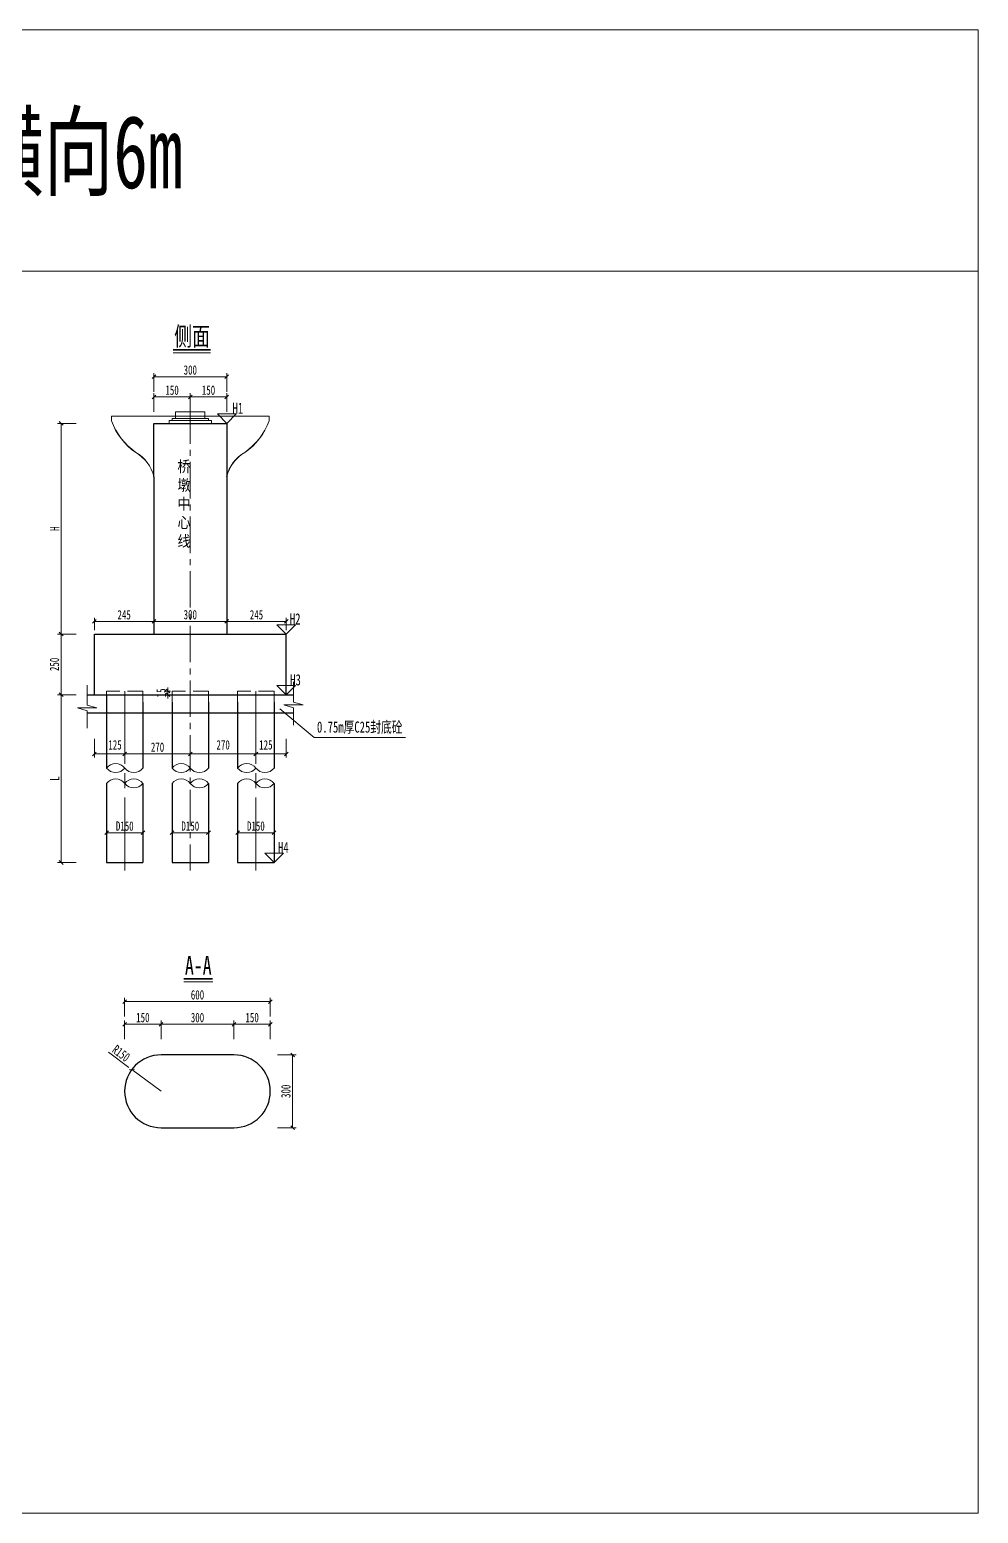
# Model space of a CAD drawing. Header units: millimetres. Extents: x 127264 to 134964, y -3921 to 2190.
# Drawn here: x 131057 to 134964, y -3921 to 2190 of the extents above; entities that cross this region are included whole.
import ezdxf
from ezdxf.enums import TextEntityAlignment as Align

# ---------------------------------------------------------------- set-up
doc = ezdxf.new("R2010")
doc.units = ezdxf.units.MM
doc.header["$LTSCALE"] = 2
doc.linetypes.add('CENTER2', pattern=[1.125, 0.75, -0.125, 0.125, -0.125])
doc.linetypes.add('DASHED', pattern=[19.05, 12.7, -6.35])
doc.layers.get('0').update_dxf_attribs({"lineweight": 15})
doc.layers.get('DEFPOINTS').update_dxf_attribs({"color": 8, "lineweight": 15})
for name, color, linetype, lineweight in [('Dim', 4, 'Continuous', 15), ('中心线', 4, 'CENTER2', 15), ('文字', 7, 'Continuous', 15), ('标注线及字体', 2, 'Continuous', 15), ('桥 构造粗实', 1, 'Continuous', 30), ('短虚线', 3, 'DASHED', 15), ('粗线', 3, 'Continuous', 25)]:
    doc.layers.add(name, color=color, linetype=linetype, lineweight=lineweight)
doc.styles.add('111', font='仿宋_GB2312.TTF', dxfattribs={"width": 0.7})
doc.styles.add('BM_Dim', font='仿宋_GB2312.TTF', dxfattribs={"width": 0.85})
doc.dimstyles.new('200', dxfattribs={"dimscale": 0, "dimtxt": 2.5, "dimasz": 1, "dimexe": 1, "dimexo": 1, "dimgap": 0.6, "dimtad": 1, "dimdec": 0, "dimdsep": 46, "dimtxsty": '111', "dimblk": 'OBLIQUE', "dimcen": 0, "dimclrd": 4, "dimclre": 4, "dimclrt": 4, "dimadec": 1, "dimazin": 2, "dimtfac": 1, "dimtdec": 0, "dimtix": 1, "dimtmove": 2, "dimatfit": 3, "dimfxl": 4, "dimfxlon": 1, "dimtolj": 1, "dimlwd": -1, "dimlwe": -1, "dimarcsym": 0})

# ---------------------------------------------------------------- blocks, each defined once
blk = doc.blocks.new('_Oblique')
at = {"color": 0, "linetype": 'ByBlock', "lineweight": -2}
blk.add_line((-0.5, -0.5), (0.5, 0.5), dxfattribs=at)
blk = doc.blocks.new('*D20')
at = {"color": 4}
for p, q in [((131248.3, -299.1), (131171.4, -299.1)), ((131186.8, -549.1), (131186.8, -299.1)), ((131248.3, -549.1), (131171.4, -549.1))]:
    blk.add_line(p, q, dxfattribs=at)
at = {"layer": 'DEFPOINTS', "color": 0}
for p in [(131186.8, -299.1), (131440.5, -299.1), (131455.5, -549.1)]:
    blk.add_point(p, dxfattribs=at)
at = {"color": 4, "xscale": 15.38461538461539, "yscale": 15.38461538461539, "zscale": 15.38461538461539}
for p, rotation in [((131186.8, -299.1), 90), ((131186.8, -549.1), 270)]:
    blk.add_blockref('_Oblique', p, dxfattribs=dict(at, rotation=rotation))
at = {"color": 4, "insert": (131159.2, -424.1), "char_height": 38.46, "attachment_point": 5, "rotation": 90, "style": '111'}
blk.add_mtext('\\A1;250', dxfattribs=at)
blk = doc.blocks.new('*D21')
at = {"color": 4}
for p, q in [((131248.3, -549.1), (131171.4, -549.1)), ((131186.8, -549.1), (131186.8, -1240)), ((131248.3, -1240), (131171.4, -1240))]:
    blk.add_line(p, q, dxfattribs=at)
at = {"layer": 'DEFPOINTS', "color": 0}
for p in [(131455.5, -549.1), (131186.8, -1240), (131470, -1240)]:
    blk.add_point(p, dxfattribs=at)
at = {"color": 4, "xscale": 15.38461538461539, "yscale": 15.38461538461539, "zscale": 15.38461538461539}
for p, rotation in [((131186.8, -549.1), 90), ((131186.8, -1240), 270)]:
    blk.add_blockref('_Oblique', p, dxfattribs=dict(at, rotation=rotation))
at = {"color": 4, "insert": (131160.1, -894.6), "char_height": 38.46, "attachment_point": 5, "rotation": 90, "style": '111'}
blk.add_mtext('\\A1;L', dxfattribs=at)
blk = doc.blocks.new('*D22')
at = {"color": 4}
for p, q in [((131248.3, 568.7), (131171.4, 568.7)), ((131186.8, 568.7), (131186.8, -299.1)), ((131248.3, -299.1), (131171.4, -299.1))]:
    blk.add_line(p, q, dxfattribs=at)
at = {"layer": 'DEFPOINTS', "color": 0}
for p in [(131745.5, 568.7), (131186.8, -299.1), (131440.5, -299.1)]:
    blk.add_point(p, dxfattribs=at)
at = {"color": 4, "xscale": 15.38461538461539, "yscale": 15.38461538461539, "zscale": 15.38461538461539}
for p, rotation in [((131186.8, 568.7), 90), ((131186.8, -299.1), 270)]:
    blk.add_blockref('_Oblique', p, dxfattribs=dict(at, rotation=rotation))
at = {"color": 4, "insert": (131160.2, 134.8), "char_height": 38.46, "attachment_point": 5, "rotation": 90, "style": '111'}
blk.add_mtext('\\A1;H', dxfattribs=at)
blk = doc.blocks.new('*D23')
at = {"color": 4}
for p, q in [((131988.6, -731.2), (131988.6, -808.1)), ((132113.6, -731.2), (132113.6, -808.1)), ((131988.6, -792.8), (132113.6, -792.8))]:
    blk.add_line(p, q, dxfattribs=at)
at = {"layer": 'DEFPOINTS', "color": 0}
for p in [(132113.6, -493.4), (131988.6, -675), (132113.6, -792.8)]:
    blk.add_point(p, dxfattribs=at)
at = {"color": 4, "xscale": 15.38461538461539, "yscale": 15.38461538461539, "zscale": 15.38461538461539, "rotation": 180}
blk.add_blockref('_Oblique', (131988.6, -792.8), dxfattribs=at)
at = {"color": 4, "xscale": 15.38461538461539, "yscale": 15.38461538461539, "zscale": 15.38461538461539}
blk.add_blockref('_Oblique', (132113.6, -792.8), dxfattribs=at)
at = {"color": 4, "insert": (132029.8, -755.8), "char_height": 38.46, "attachment_point": 5, "style": '111'}
blk.add_mtext('\\A1;125', dxfattribs=at)
blk = doc.blocks.new('*D24')
at = {"color": 4}
for p, q in [((131718.6, -731.2), (131718.6, -808.1)), ((131988.6, -731.2), (131988.6, -808.1)), ((131988.6, -792.8), (131718.6, -792.8))]:
    blk.add_line(p, q, dxfattribs=at)
at = {"layer": 'DEFPOINTS', "color": 0}
for p in [(131718.6, -675), (131988.6, -675), (131718.6, -792.8)]:
    blk.add_point(p, dxfattribs=at)
at = {"color": 4, "xscale": 15.38461538461539, "yscale": 15.38461538461539, "zscale": 15.38461538461539, "rotation": 180}
blk.add_blockref('_Oblique', (131718.6, -792.8), dxfattribs=at)
at = {"color": 4, "xscale": 15.38461538461539, "yscale": 15.38461538461539, "zscale": 15.38461538461539}
blk.add_blockref('_Oblique', (131988.6, -792.8), dxfattribs=at)
at = {"color": 4, "insert": (131853.8, -755.8), "char_height": 38.46, "attachment_point": 5, "style": '111'}
blk.add_mtext('\\A1;270', dxfattribs=at)
blk = doc.blocks.new('*D25')
at = {"color": 4}
for p, q in [((131323.6, -731.2), (131323.6, -808.1)), ((131448.6, -731.2), (131448.6, -808.1)), ((131448.6, -792.8), (131323.6, -792.8))]:
    blk.add_line(p, q, dxfattribs=at)
at = {"layer": 'DEFPOINTS', "color": 0}
for p in [(131323.6, -493.4), (131448.6, -675), (131323.6, -792.8)]:
    blk.add_point(p, dxfattribs=at)
at = {"color": 4, "xscale": 15.38461538461539, "yscale": 15.38461538461539, "zscale": 15.38461538461539, "rotation": 180}
blk.add_blockref('_Oblique', (131323.6, -792.8), dxfattribs=at)
at = {"color": 4, "xscale": 15.38461538461539, "yscale": 15.38461538461539, "zscale": 15.38461538461539}
blk.add_blockref('_Oblique', (131448.6, -792.8), dxfattribs=at)
at = {"color": 4, "insert": (131408.5, -755.8), "char_height": 38.46, "attachment_point": 5, "style": '111'}
blk.add_mtext('\\A1;125', dxfattribs=at)
blk = doc.blocks.new('*D26')
at = {"color": 4}
for p, q in [((131448.6, -731.2), (131448.6, -808.1)), ((131718.6, -731.2), (131718.6, -808.1)), ((131448.6, -792.8), (131718.6, -792.8))]:
    blk.add_line(p, q, dxfattribs=at)
at = {"layer": 'DEFPOINTS', "color": 0}
for p in [(131448.6, -675), (131718.6, -675), (131718.6, -792.8)]:
    blk.add_point(p, dxfattribs=at)
at = {"color": 4, "xscale": 15.38461538461539, "yscale": 15.38461538461539, "zscale": 15.38461538461539, "rotation": 180}
blk.add_blockref('_Oblique', (131448.6, -792.8), dxfattribs=at)
at = {"color": 4, "xscale": 15.38461538461539, "yscale": 15.38461538461539, "zscale": 15.38461538461539}
blk.add_blockref('_Oblique', (131718.6, -792.8), dxfattribs=at)
at = {"color": 4, "insert": (131583.6, -765.2), "char_height": 38.46, "attachment_point": 5, "style": '111'}
blk.add_mtext('\\A1;270', dxfattribs=at)
blk = doc.blocks.new('*D27')
at = {"color": 4}
for p, q in [((131568.6, 699), (131568.6, 775.9)), ((131568.6, 760.5), (131868.6, 760.5)), ((131868.6, 699), (131868.6, 775.9))]:
    blk.add_line(p, q, dxfattribs=at)
at = {"layer": 'DEFPOINTS', "color": 0}
for p in [(131868.6, 760.5), (131568.6, 568.7), (131868.6, 568.7)]:
    blk.add_point(p, dxfattribs=at)
at = {"color": 4, "xscale": 15.38461538461539, "yscale": 15.38461538461539, "zscale": 15.38461538461539, "rotation": 180}
blk.add_blockref('_Oblique', (131568.6, 760.5), dxfattribs=at)
at = {"color": 4, "xscale": 15.38461538461539, "yscale": 15.38461538461539, "zscale": 15.38461538461539}
blk.add_blockref('_Oblique', (131868.6, 760.5), dxfattribs=at)
at = {"color": 4, "insert": (131718.6, 788.1), "char_height": 38.46, "attachment_point": 5, "style": '111'}
blk.add_mtext('\\A1;300', dxfattribs=at)
blk = doc.blocks.new('*D28')
at = {"color": 4}
for p, q in [((131323.6, -283.8), (131323.6, -231.7)), ((131568.6, -283.8), (131568.6, -231.7)), ((131323.6, -247.1), (131568.6, -247.1))]:
    blk.add_line(p, q, dxfattribs=at)
at = {"layer": 'DEFPOINTS', "color": 0}
for p in [(131323.6, -299.1), (131568.6, -247.1), (131568.6, -299.1)]:
    blk.add_point(p, dxfattribs=at)
at = {"color": 4, "xscale": 15.38461538461539, "yscale": 15.38461538461539, "zscale": 15.38461538461539, "rotation": 180}
blk.add_blockref('_Oblique', (131323.6, -247.1), dxfattribs=at)
at = {"color": 4, "xscale": 15.38461538461539, "yscale": 15.38461538461539, "zscale": 15.38461538461539}
blk.add_blockref('_Oblique', (131568.6, -247.1), dxfattribs=at)
at = {"color": 4, "insert": (131446.1, -220), "char_height": 38.46, "attachment_point": 5, "style": '111'}
blk.add_mtext('\\A1;245', dxfattribs=at)
blk = doc.blocks.new('*D29')
at = {"color": 4}
for p, q in [((131868.6, -283.8), (131868.6, -231.7)), ((132113.6, -283.8), (132113.6, -231.7)), ((131868.6, -247.1), (132113.6, -247.1))]:
    blk.add_line(p, q, dxfattribs=at)
at = {"layer": 'DEFPOINTS', "color": 0}
for p in [(131868.6, -299.1), (132113.6, -247.1), (132113.6, -299.1)]:
    blk.add_point(p, dxfattribs=at)
at = {"color": 4, "xscale": 15.38461538461539, "yscale": 15.38461538461539, "zscale": 15.38461538461539, "rotation": 180}
blk.add_blockref('_Oblique', (131868.6, -247.1), dxfattribs=at)
at = {"color": 4, "xscale": 15.38461538461539, "yscale": 15.38461538461539, "zscale": 15.38461538461539}
blk.add_blockref('_Oblique', (132113.6, -247.1), dxfattribs=at)
at = {"color": 4, "insert": (131991.1, -220), "char_height": 38.46, "attachment_point": 5, "style": '111'}
blk.add_mtext('\\A1;245', dxfattribs=at)
blk = doc.blocks.new('*D30')
at = {"color": 4}
for p, q in [((131568.6, 616), (131568.6, 693)), ((131568.6, 677.6), (131718.6, 677.6)), ((131718.6, 616), (131718.6, 693))]:
    blk.add_line(p, q, dxfattribs=at)
at = {"layer": 'DEFPOINTS', "color": 0}
for p in [(131718.6, 677.6), (131718.6, 565.6), (131568.6, 468.7)]:
    blk.add_point(p, dxfattribs=at)
at = {"color": 4, "xscale": 15.38461538461539, "yscale": 15.38461538461539, "zscale": 15.38461538461539, "rotation": 180}
blk.add_blockref('_Oblique', (131568.6, 677.6), dxfattribs=at)
at = {"color": 4, "xscale": 15.38461538461539, "yscale": 15.38461538461539, "zscale": 15.38461538461539}
blk.add_blockref('_Oblique', (131718.6, 677.6), dxfattribs=at)
at = {"color": 4, "insert": (131643.6, 705.1), "char_height": 38.46, "attachment_point": 5, "style": '111'}
blk.add_mtext('\\A1;150', dxfattribs=at)
blk = doc.blocks.new('*D31')
at = {"color": 4}
for p, q in [((131718.6, 616), (131718.6, 693)), ((131718.6, 677.6), (131868.6, 677.6)), ((131868.6, 616), (131868.6, 693))]:
    blk.add_line(p, q, dxfattribs=at)
at = {"layer": 'DEFPOINTS', "color": 0}
for p in [(131868.6, 677.6), (131718.6, 584.6), (131868.6, 468.7)]:
    blk.add_point(p, dxfattribs=at)
at = {"color": 4, "xscale": 15.38461538461539, "yscale": 15.38461538461539, "zscale": 15.38461538461539, "rotation": 180}
blk.add_blockref('_Oblique', (131718.6, 677.6), dxfattribs=at)
at = {"color": 4, "xscale": 15.38461538461539, "yscale": 15.38461538461539, "zscale": 15.38461538461539}
blk.add_blockref('_Oblique', (131868.6, 677.6), dxfattribs=at)
at = {"color": 4, "insert": (131793.6, 705.1), "char_height": 38.46, "attachment_point": 5, "style": '111'}
blk.add_mtext('\\A1;150', dxfattribs=at)
blk = doc.blocks.new('*D32')
at = {"color": 4}
for p, q in [((131373.6, -1117.7), (131373.6, -1133.1)), ((131373.6, -1117.7), (131523.6, -1117.7)), ((131523.6, -1117.7), (131523.6, -1102.4))]:
    blk.add_line(p, q, dxfattribs=at)
at = {"layer": 'DEFPOINTS', "color": 0}
for p in [(131373.6, -1117.7), (131523.6, -1117.7), (131523.6, -1117.7)]:
    blk.add_point(p, dxfattribs=at)
at = {"color": 4, "xscale": 15.38461538461539, "yscale": 15.38461538461539, "zscale": 15.38461538461539, "rotation": 180}
blk.add_blockref('_Oblique', (131373.6, -1117.7), dxfattribs=at)
at = {"color": 4, "xscale": 15.38461538461539, "yscale": 15.38461538461539, "zscale": 15.38461538461539}
blk.add_blockref('_Oblique', (131523.6, -1117.7), dxfattribs=at)
at = {"color": 4, "insert": (131448.6, -1090.2), "char_height": 38.46, "attachment_point": 5, "style": '111'}
blk.add_mtext('\\A1;D150', dxfattribs=at)
blk = doc.blocks.new('*D33')
at = {"color": 4}
for p, q in [((131643.6, -1117.7), (131643.6, -1133.1)), ((131643.6, -1117.7), (131793.6, -1117.7)), ((131793.6, -1117.7), (131793.6, -1102.4))]:
    blk.add_line(p, q, dxfattribs=at)
at = {"layer": 'DEFPOINTS', "color": 0}
for p in [(131643.6, -1117.7), (131793.6, -1117.7), (131793.6, -1117.7)]:
    blk.add_point(p, dxfattribs=at)
at = {"color": 4, "xscale": 15.38461538461539, "yscale": 15.38461538461539, "zscale": 15.38461538461539, "rotation": 180}
blk.add_blockref('_Oblique', (131643.6, -1117.7), dxfattribs=at)
at = {"color": 4, "xscale": 15.38461538461539, "yscale": 15.38461538461539, "zscale": 15.38461538461539}
blk.add_blockref('_Oblique', (131793.6, -1117.7), dxfattribs=at)
at = {"color": 4, "insert": (131718.6, -1090.2), "char_height": 38.46, "attachment_point": 5, "style": '111'}
blk.add_mtext('\\A1;D150', dxfattribs=at)
blk = doc.blocks.new('*D34')
at = {"color": 4}
for p, q in [((131913.6, -1117.7), (131913.6, -1133.1)), ((131913.6, -1117.7), (132063.6, -1117.7)), ((132063.6, -1117.7), (132063.6, -1102.4))]:
    blk.add_line(p, q, dxfattribs=at)
at = {"layer": 'DEFPOINTS', "color": 0}
for p in [(131913.6, -1117.7), (132063.6, -1117.7), (132063.6, -1117.7)]:
    blk.add_point(p, dxfattribs=at)
at = {"color": 4, "xscale": 15.38461538461539, "yscale": 15.38461538461539, "zscale": 15.38461538461539, "rotation": 180}
blk.add_blockref('_Oblique', (131913.6, -1117.7), dxfattribs=at)
at = {"color": 4, "xscale": 15.38461538461539, "yscale": 15.38461538461539, "zscale": 15.38461538461539}
blk.add_blockref('_Oblique', (132063.6, -1117.7), dxfattribs=at)
at = {"color": 4, "insert": (131988.6, -1090.2), "char_height": 38.46, "attachment_point": 5, "style": '111'}
blk.add_mtext('\\A1;D150', dxfattribs=at)
blk = doc.blocks.new('*D35')
at = {"color": 4}
for p, q in [((131448.2, -1968), (131448.2, -1891.1)), ((131598.2, -1968), (131598.2, -1891.1)), ((131448.2, -1906.5), (131598.2, -1906.5))]:
    blk.add_line(p, q, dxfattribs=at)
at = {"layer": 'DEFPOINTS', "color": 0}
for p in [(131598.2, -1906.5), (131448.2, -2182.5), (131598.2, -2182.5)]:
    blk.add_point(p, dxfattribs=at)
at = {"color": 4, "xscale": 15.38461538461539, "yscale": 15.38461538461539, "zscale": 15.38461538461539, "rotation": 180}
blk.add_blockref('_Oblique', (131448.2, -1906.5), dxfattribs=at)
at = {"color": 4, "xscale": 15.38461538461539, "yscale": 15.38461538461539, "zscale": 15.38461538461539}
blk.add_blockref('_Oblique', (131598.2, -1906.5), dxfattribs=at)
at = {"color": 4, "insert": (131523.2, -1878.9), "char_height": 38.46, "attachment_point": 5, "style": '111'}
blk.add_mtext('\\A1;150', dxfattribs=at)
blk = doc.blocks.new('*D36')
at = {"color": 4}
for p, q in [((131381.5, -2021.6), (131465.4, -2083.9)), ((131598.2, -2182.5), (131477.8, -2093.1))]:
    blk.add_line(p, q, dxfattribs=at)
at = {"layer": 'DEFPOINTS', "color": 0}
for p in [(131477.8, -2093.1), (131598.2, -2182.5)]:
    blk.add_point(p, dxfattribs=at)
at = {"color": 4, "xscale": 15.38461538461539, "yscale": 15.38461538461539, "zscale": 15.38461538461539, "rotation": 323.4130911714394}
blk.add_blockref('_Oblique', (131477.8, -2093.1), dxfattribs=at)
at = {"color": 4, "insert": (131433.7, -2026.1), "char_height": 38.46, "attachment_point": 5, "rotation": 323.41309, "style": '111'}
blk.add_mtext('\\A1;R150', dxfattribs=at)
blk = doc.blocks.new('*D37')
at = {"color": 4}
for p, q in [((131898.2, -1968), (131898.2, -1891.1)), ((132048.2, -1968), (132048.2, -1891.1)), ((132048.2, -1906.5), (131898.2, -1906.5))]:
    blk.add_line(p, q, dxfattribs=at)
at = {"layer": 'DEFPOINTS', "color": 0}
for p in [(131898.2, -1906.5), (131898.2, -2182.5), (132048.2, -2182)]:
    blk.add_point(p, dxfattribs=at)
at = {"color": 4, "xscale": 15.38461538461539, "yscale": 15.38461538461539, "zscale": 15.38461538461539, "rotation": 180}
blk.add_blockref('_Oblique', (131898.2, -1906.5), dxfattribs=at)
at = {"color": 4, "xscale": 15.38461538461539, "yscale": 15.38461538461539, "zscale": 15.38461538461539}
blk.add_blockref('_Oblique', (132048.2, -1906.5), dxfattribs=at)
at = {"color": 4, "insert": (131973.2, -1878.9), "char_height": 38.46, "attachment_point": 5, "style": '111'}
blk.add_mtext('\\A1;150', dxfattribs=at)
blk = doc.blocks.new('*D38')
at = {"color": 4}
for p, q in [((131448.2, -1874.3), (131448.2, -1797.4)), ((131448.2, -1812.8), (132048.2, -1812.8)), ((132048.2, -1874.3), (132048.2, -1797.4))]:
    blk.add_line(p, q, dxfattribs=at)
at = {"layer": 'DEFPOINTS', "color": 0}
for p in [(132048.2, -1812.8), (131448.2, -2182.5), (132048.2, -2182)]:
    blk.add_point(p, dxfattribs=at)
at = {"color": 4, "xscale": 15.38461538461539, "yscale": 15.38461538461539, "zscale": 15.38461538461539, "rotation": 180}
blk.add_blockref('_Oblique', (131448.2, -1812.8), dxfattribs=at)
at = {"color": 4, "xscale": 15.38461538461539, "yscale": 15.38461538461539, "zscale": 15.38461538461539}
blk.add_blockref('_Oblique', (132048.2, -1812.8), dxfattribs=at)
at = {"color": 4, "insert": (131748.2, -1785.3), "char_height": 38.46, "attachment_point": 5, "style": '111'}
blk.add_mtext('\\A1;600', dxfattribs=at)
blk = doc.blocks.new('*D42')
at = {"color": 4}
for p, q in [((131568.6, -288), (131568.6, -231.7)), ((131868.6, -283.8), (131868.6, -231.7)), ((131568.6, -247.1), (131868.6, -247.1))]:
    blk.add_line(p, q, dxfattribs=at)
at = {"layer": 'DEFPOINTS', "color": 0}
for p in [(131568.6, -303.4), (131868.6, -247.1), (131868.6, -299.1)]:
    blk.add_point(p, dxfattribs=at)
at = {"color": 4, "xscale": 15.38461538461539, "yscale": 15.38461538461539, "zscale": 15.38461538461539, "rotation": 180}
blk.add_blockref('_Oblique', (131568.6, -247.1), dxfattribs=at)
at = {"color": 4, "xscale": 15.38461538461539, "yscale": 15.38461538461539, "zscale": 15.38461538461539}
blk.add_blockref('_Oblique', (131868.6, -247.1), dxfattribs=at)
at = {"color": 4, "insert": (131718.6, -219.5), "char_height": 38.46, "attachment_point": 5, "style": '111'}
blk.add_mtext('\\A1;300', dxfattribs=at)
blk = doc.blocks.new('*D43')
at = {"color": 4}
for p, q in [((131598.2, -1968), (131598.2, -1891.1)), ((131898.2, -1968), (131898.2, -1891.1)), ((131598.2, -1906.5), (131898.2, -1906.5))]:
    blk.add_line(p, q, dxfattribs=at)
at = {"layer": 'DEFPOINTS', "color": 0}
for p in [(131898.2, -1906.5), (131598.2, -2032.5), (131898.2, -2032.5)]:
    blk.add_point(p, dxfattribs=at)
at = {"color": 4, "xscale": 15.38461538461539, "yscale": 15.38461538461539, "zscale": 15.38461538461539, "rotation": 180}
blk.add_blockref('_Oblique', (131598.2, -1906.5), dxfattribs=at)
at = {"color": 4, "xscale": 15.38461538461539, "yscale": 15.38461538461539, "zscale": 15.38461538461539}
blk.add_blockref('_Oblique', (131898.2, -1906.5), dxfattribs=at)
at = {"color": 4, "insert": (131748.2, -1878.9), "char_height": 38.46, "attachment_point": 5, "style": '111'}
blk.add_mtext('\\A1;300', dxfattribs=at)
blk = doc.blocks.new('*D44')
at = {"color": 4}
for p, q in [((132078.4, -2032.5), (132155.3, -2032.5)), ((132139.9, -2032.5), (132139.9, -2332.5)), ((132078.4, -2332.5), (132155.3, -2332.5))]:
    blk.add_line(p, q, dxfattribs=at)
at = {"layer": 'DEFPOINTS', "color": 0}
for p in [(131846, -2032.5), (131846, -2332.5), (132139.9, -2332.5)]:
    blk.add_point(p, dxfattribs=at)
at = {"color": 4, "xscale": 15.38461538461539, "yscale": 15.38461538461539, "zscale": 15.38461538461539}
for p, rotation in [((132139.9, -2032.5), 90), ((132139.9, -2332.5), 270)]:
    blk.add_blockref('_Oblique', p, dxfattribs=dict(at, rotation=rotation))
at = {"color": 4, "insert": (132112.4, -2182.5), "char_height": 38.46, "attachment_point": 5, "rotation": 90, "style": '111'}
blk.add_mtext('\\A1;300', dxfattribs=at)
blk = doc.blocks.new('*D46')
at = {"color": 4}
for p, q in [((131636.6, -534.1), (131610.9, -534.1)), ((131636.6, -549.1), (131610.9, -549.1)), ((131626.3, -534.1), (131626.3, -518.8)), ((131626.3, -534.1), (131626.3, -549.1)), ((131626.3, -549.1), (131626.3, -564.5))]:
    blk.add_line(p, q, dxfattribs=at)
at = {"layer": 'DEFPOINTS', "color": 0}
for p in [(131626.3, -549.1), (131652, -534.1), (131652, -549.1)]:
    blk.add_point(p, dxfattribs=at)
at = {"color": 4, "xscale": 15.38461538461539, "yscale": 15.38461538461539, "zscale": 15.38461538461539}
for p, rotation in [((131626.3, -534.1), 270), ((131626.3, -549.1), 90)]:
    blk.add_blockref('_Oblique', p, dxfattribs=dict(at, rotation=rotation))
at = {"color": 4, "insert": (131599.1, -541.6), "char_height": 38.46, "attachment_point": 5, "rotation": 90, "style": '111'}
blk.add_mtext('\\A1;15', dxfattribs=at)

msp = doc.modelspace()

# ---------------------------------------------------------------- linework, layer by layer
at = {"color": 4}
for p, q in [((131647.4, 859.1), (131802.3, 859.1)), ((131691.4, -1731.2), (131811.2, -1731.2))]:
    msp.add_line(p, q, dxfattribs=at)
at = {"color": 8}
msp.add_line((131393.6, 598.7), (132043.6, 598.7), dxfattribs=at)
for p, q in [((131868.6, 568.7), (131830.1, 607.2)), ((131830.1, 607.2), (131907, 607.2)), ((131907, 607.2), (131868.6, 568.7)), ((132113.6, -299.1), (132075.1, -260.7)), ((132075.1, -260.7), (132152, -260.7)), ((132152, -260.7), (132113.6, -299.1)), ((132075.1, -510.7), (132152, -510.7)), ((132113.6, -549.1), (132075.1, -510.7)), ((132152, -510.7), (132113.6, -549.1)), ((132087.1, -607.8), (132228.9, -725.6)), ((132228.9, -725.6), (132605.2, -725.6)), ((132063.6, -1240), (132025.1, -1201.5)), ((132025.1, -1201.5), (132102, -1201.5)), ((132102, -1201.5), (132063.6, -1240))]:
    msp.add_line(p, q)
at = {"color": 6, "const_width": 7.2}
for points in [[(131647.4, 871.1), (131802.3, 871.1)], [(131691.4, -1719.2), (131811.2, -1719.2)]]:
    msp.add_lwpolyline(points, dxfattribs=at)
at = {"color": 8}
for points in [[(131393.6, 598.7), (131393.6, 578.7, 0.149722), (131493.6, 448.7, -0.202086), (131568.6, 349.7)], [(131394, 598.7), (131394, 578.8, 0.149639), (131493.8, 449.1, -0.202056), (131569, 349.8)], [(132043.2, 598.7), (132043.2, 578.8, -0.149639), (131943.4, 449.1, 0.202056), (131868.2, 349.8)], [(132043.6, 598.7), (132043.6, 578.7, -0.149722), (131943.6, 448.7, 0.202086), (131868.6, 349.7)]]:
    msp.add_lwpolyline(points, format="xyb", dxfattribs=at)
at = {"color": 4}
for points in [[(131293.6, -509.1), (131293.6, -591.6), (131333.6, -603.6), (131253.6, -603.6), (131293.6, -615.6), (131293.6, -631.6), (131293.6, -686.7)], [(132143.6, -496.6), (132143.6, -579.1), (132183.6, -591.1), (132103.6, -591.1), (132143.6, -603.1), (132143.6, -619.1), (132143.6, -674.2)]]:
    msp.add_lwpolyline(points, dxfattribs=at)
at = {"layer": 'DEFPOINTS'}
for points in [[(127264.3, 2190.1), (134964.3, 2190.1), (134964.3, 1195.4), (127264.3, 1195.4)], [(127264.3, 1195.4), (134964.3, 1195.4), (134964.3, -3920.6), (127264.3, -3920.6)]]:
    msp.add_lwpolyline(points, close=True, dxfattribs=at)
at = {"layer": 'Dim'}
for p, q in [((131658.1, 589), (131658.1, 615.6)), ((131658.1, 589), (131658.1, 615.6)), ((131658.1, 589), (131658.1, 615.6)), ((131658.1, 589), (131658.1, 615.6)), ((131658.1, 589), (131658.1, 615.6)), ((131658.1, 589), (131658.1, 615.6)), ((131779.1, 615.6), (131658.1, 615.6)), ((131779.1, 589), (131779.1, 615.6)), ((131779.1, 589), (131779.1, 615.6)), ((131779.1, 589), (131779.1, 615.6)), ((131779.1, 589), (131779.1, 615.6)), ((131779.1, 589), (131779.1, 615.6)), ((131779.1, 589), (131779.1, 615.6)), ((131779.1, 589), (131779.1, 615.6)), ((131779.1, 589), (131779.1, 615.6)), ((131806.1, 579.9), (131631.1, 579.9)), ((131631.1, 568.7), (131631.1, 579.9)), ((131806.1, 579.9), (131631.1, 579.9)), ((131631.1, 568.7), (131631.1, 579.9)), ((131806.1, 579.9), (131631.1, 579.9)), ((131631.1, 568.7), (131631.1, 579.9)), ((131806.1, 579.9), (131631.1, 579.9)), ((131631.1, 568.7), (131631.1, 579.9)), ((131793.7, 589), (131643.5, 589)), ((131643.5, 579.9), (131643.5, 589)), ((131793.7, 589), (131643.5, 589)), ((131643.5, 579.9), (131643.5, 589)), ((131793.7, 589), (131643.5, 589)), ((131643.5, 579.9), (131643.5, 589)), ((131793.7, 589), (131643.5, 589)), ((131643.5, 579.9), (131643.5, 589)), ((131793.7, 579.9), (131643.5, 579.9)), ((131793.7, 579.9), (131643.5, 579.9)), ((131793.7, 579.9), (131643.5, 579.9)), ((131793.7, 579.9), (131643.5, 579.9)), ((131793.7, 579.9), (131793.7, 589)), ((131793.7, 579.9), (131793.7, 589)), ((131793.7, 579.9), (131793.7, 589)), ((131793.7, 579.9), (131793.7, 589)), ((131806.1, 568.7), (131806.1, 579.9)), ((131806.1, 568.7), (131806.1, 579.9)), ((131806.1, 568.7), (131806.1, 579.9)), ((131806.1, 568.7), (131806.1, 579.9))]:
    msp.add_line(p, q, dxfattribs=at)
for points in [[(131523.6, -850.9, -0.497056), (131448.6, -850.9, -0.497056), (131373.6, -850.9, -0.497056), (131448.6, -850.9)], [(131793.6, -850.9, -0.497056), (131718.6, -850.9, -0.497056), (131643.6, -850.9, -0.497056), (131718.6, -850.9)], [(132063.6, -850.9, -0.497056), (131988.6, -850.9, -0.497056), (131913.6, -850.9, -0.497056), (131988.6, -850.9)], [(131373.6, -914.2, -0.497056), (131448.6, -914.2, -0.497056), (131523.6, -914.2, -0.497056), (131448.6, -914.2)], [(131643.6, -914.2, -0.497056), (131718.6, -914.2, -0.497056), (131793.6, -914.2, -0.497056), (131718.6, -914.2)], [(131913.6, -914.2, -0.497056), (131988.6, -914.2, -0.497056), (132063.6, -914.2, -0.497056), (131988.6, -914.2)]]:
    msp.add_lwpolyline(points, format="xyb", dxfattribs=at)
at = {"layer": '中心线', "linetype": 'CENTER2', "ltscale": 100}
msp.add_line((131718.6, 634.6), (131718.6, -1272.5), dxfattribs=at)
at = {"layer": '中心线', "linetype": 'CENTER2', "ltscale": 200}
for p, q in [((131448.6, -534.1), (131448.6, -1272.5)), ((131448.6, -1272.5), (131448.6, -534.1)), ((131988.6, -534.1), (131988.6, -1272.5)), ((131988.6, -1272.5), (131988.6, -534.1))]:
    msp.add_line(p, q, dxfattribs=at)
at = {"layer": '桥 构造粗实', "color": 8}
msp.add_line((131293.6, -624.1), (132143.6, -624.1), dxfattribs=at)
at = {"layer": '短虚线', "color": 4, "ltscale": 2.5}
for p, q in [((131523.6, -534.1), (131373.6, -534.1)), ((131373.6, -579.1), (131373.6, -534.1)), ((131523.6, -534.1), (131373.6, -534.1)), ((131373.6, -579.1), (131373.6, -534.1)), ((131523.6, -579.1), (131523.6, -534.1)), ((131523.6, -579.1), (131523.6, -534.1)), ((131793.6, -534.1), (131643.6, -534.1)), ((131643.6, -579.1), (131643.6, -534.1)), ((131793.6, -534.1), (131643.6, -534.1)), ((131643.6, -579.1), (131643.6, -534.1)), ((131793.6, -579.1), (131793.6, -534.1)), ((131793.6, -579.1), (131793.6, -534.1)), ((132063.6, -534.1), (131913.6, -534.1)), ((131913.6, -579.1), (131913.6, -534.1)), ((132063.6, -534.1), (131913.6, -534.1)), ((131913.6, -579.1), (131913.6, -534.1)), ((132063.6, -579.1), (132063.6, -534.1)), ((132063.6, -579.1), (132063.6, -534.1))]:
    msp.add_line(p, q, dxfattribs=at)
at = {"layer": '粗线'}
for p, q in [((131568.6, 568.7), (131868.6, 568.7)), ((131568.6, 348.7), (131568.6, 568.7)), ((131868.6, 568.7), (131868.6, 348.7)), ((131568.6, 348.7), (131568.6, -299.1)), ((131868.6, 348.7), (131868.6, -299.1)), ((131323.6, -299.1), (132113.6, -299.1)), ((131323.6, -549.1), (131323.6, -299.1)), ((132113.6, -549.1), (132113.6, -299.1)), ((131293.6, -549.1), (132143.6, -549.1)), ((131373.6, -549.1), (131373.6, -579.1)), ((131373.6, -579.1), (131373.6, -850.9)), ((131523.6, -579.1), (131523.6, -850.9)), ((131643.6, -579.1), (131643.6, -850.9)), ((131793.6, -579.1), (131793.6, -850.9)), ((131913.6, -579.1), (131913.6, -850.9)), ((132063.6, -579.1), (132063.6, -850.9)), ((131373.6, -914.2), (131373.6, -1240)), ((131523.6, -914.2), (131523.6, -1240)), ((131643.6, -914.2), (131643.6, -1240)), ((131793.6, -914.2), (131793.6, -1240)), ((131913.6, -914.2), (131913.6, -1240)), ((132063.6, -914.2), (132063.6, -1240)), ((131373.6, -1240), (131523.6, -1240)), ((131643.6, -1240), (131793.6, -1240)), ((131913.6, -1240), (132063.6, -1240)), ((131898.2, -2032.5), (131598.2, -2032.5)), ((131598.2, -2332.5), (131898.2, -2332.5))]:
    msp.add_line(p, q, dxfattribs=at)
for centre, start, end in [((131598.2, -2182.5), 90, 180), ((131898.2, -2182.5), 0, 90), ((131598.2, -2182.5), 180, 270), ((131898.2, -2182.5), 270, 0)]:
    msp.add_arc(centre, 150, start, end, dxfattribs=at)

# ---------------------------------------------------------------- texts
at = {"layer": '文字', "style": 'BM_Dim', "width": 0.7}
for s, p in [('H1', (131914.4, 608)), ('H2', (132150.4, -259.9)), ('H3', (132152, -510.7)), ('H4', (132102, -1201.5))]:
    msp.add_text(s, height=46.15, dxfattribs=at).set_placement(p, align=Align.CENTER)
msp.add_text('0.75m厚C25封底砼', height=46.154, dxfattribs=at).set_placement((132416.3, -719.1), align=Align.BOTTOM_CENTER)
at = {"layer": '文字', "insert": (131665.9, 414.4), "char_height": 46.15, "width": 48.965, "attachment_point": 1, "style": 'BM_Dim'}
msp.add_mtext('桥墩中心线', dxfattribs=at)
at = {"layer": '标注线及字体', "color": 0, "style": '111', "width": 0.7}
msp.add_text('墩横向6m', height=300, dxfattribs=at).set_placement((131114.3, 1692.7), align=Align.MIDDLE)
for s, p in [('侧面', (131652.4, 888.8)), ('A-A', (131696.5, -1701.5))]:
    msp.add_text(s, height=76.92, dxfattribs=at).set_placement(p)

# ---------------------------------------------------------------- dimensions: what is measured, and where the dimension line sits
for base, p1, p2, picture, middle in [((131868.6, 760.5), (131568.6, 568.7), (131868.6, 568.7), '*D27', (131718.6, 788.1)), ((131718.6, 677.6), (131568.6, 468.7), (131718.6, 565.6), '*D30', (131643.6, 705.1)), ((131868.6, 677.6), (131718.6, 584.6), (131868.6, 468.7), '*D31', (131793.6, 705.1)), ((131568.6, -247.1), (131323.6, -299.1), (131568.6, -299.1), '*D28', (131446.1, -220)), ((131868.6, -247.1), (131568.6, -303.4), (131868.6, -299.1), '*D42', (131718.6, -219.5)), ((132113.6, -247.1), (131868.6, -299.1), (132113.6, -299.1), '*D29', (131991.1, -220)), ((131718.6, -792.8), (131448.6, -675), (131718.6, -675), '*D26', (131583.6, -765.2)), ((132048.2, -1812.8), (131448.2, -2182.5), (132048.2, -2182), '*D38', (131748.2, -1785.3)), ((131598.2, -1906.5), (131448.2, -2182.5), (131598.2, -2182.5), '*D35', (131523.2, -1878.9)), ((131898.2, -1906.5), (131598.2, -2032.5), (131898.2, -2032.5), '*D43', (131748.2, -1878.9)), ((131898.2, -1906.5), (132048.2, -2182), (131898.2, -2182.5), '*D37', (131973.2, -1878.9))]:
    dim = msp.add_linear_dim(base=base, p1=p1, p2=p2, dimstyle='200', override={"dimscale": 15.384615})
    dim.commit()
    dim.dimension.update_dxf_attribs({"geometry": picture, "text_midpoint": middle})
for base, p1, p2, text, picture, middle in [((131186.8, -299.1), (131745.5, 568.7), (131440.5, -299.1), 'H', '*D22', (131160.2, 134.8)), ((131186.8, -1240), (131455.5, -549.1), (131470, -1240), 'L', '*D21', (131160.1, -894.6))]:
    dim = msp.add_linear_dim(base=base, p1=p1, p2=p2, angle=90, text=text, dimstyle='200', override={"dimscale": 15.384615})
    dim.commit()
    dim.dimension.update_dxf_attribs({"geometry": picture, "text_midpoint": middle})
for base, p1, p2, picture, middle in [((131186.8, -299.1), (131455.5, -549.1), (131440.5, -299.1), '*D20', (131159.2, -424.1)), ((131626.3, -549.1), (131652, -534.1), (131652, -549.1), '*D46', (131599.1, -541.6)), ((132139.9, -2332.5), (131846, -2032.5), (131846, -2332.5), '*D44', (132112.4, -2182.5))]:
    dim = msp.add_linear_dim(base=base, p1=p1, p2=p2, angle=90, dimstyle='200', override={"dimscale": 15.384615})
    dim.commit()
    dim.dimension.update_dxf_attribs({"geometry": picture, "text_midpoint": middle})
for base, p1, p2, picture, middle in [((131323.6, -792.8), (131448.6, -675), (131323.6, -493.4), '*D25', (131408.5, -755.8)), ((131718.6, -792.8), (131988.6, -675), (131718.6, -675), '*D24', (131853.8, -755.8))]:
    dim = msp.add_linear_dim(base=base, p1=p1, p2=p2, angle=180, dimstyle='200', override={"dimscale": 15.384615})
    dim.commit()
    dim.dimension.update_dxf_attribs({"geometry": picture, "text_midpoint": middle, "dimtype": 160})
dim = msp.add_linear_dim(base=(132113.6, -792.8), p1=(131988.6, -675), p2=(132113.6, -493.4), dimstyle='200', override={"dimscale": 15.384615})
dim.commit()
dim.dimension.update_dxf_attribs({"geometry": '*D23', "text_midpoint": (132029.8, -755.8), "dimtype": 160})
for base, p1, p2, picture, middle in [((131523.6, -1117.7), (131373.6, -1117.7), (131523.6, -1117.7), '*D32', (131448.6, -1090.2)), ((131793.6, -1117.7), (131643.6, -1117.7), (131793.6, -1117.7), '*D33', (131718.6, -1090.2)), ((132063.6, -1117.7), (131913.6, -1117.7), (132063.6, -1117.7), '*D34', (131988.6, -1090.2))]:
    dim = msp.add_linear_dim(base=base, p1=p1, p2=p2, text='D<>', dimstyle='200', override={"dimscale": 15.384615})
    dim.commit()
    dim.dimension.update_dxf_attribs({"geometry": picture, "text_midpoint": middle})
dim = msp.add_radius_dim(center=(131598.2, -2182.5), mpoint=(131477.8, -2093.1), dimstyle='200', override={"dimscale": 15.384615})
dim.commit()
dim.dimension.update_dxf_attribs({"geometry": '*D36', "text_midpoint": (131433.7, -2026.1)})

doc.saveas('drawing.dxf')
